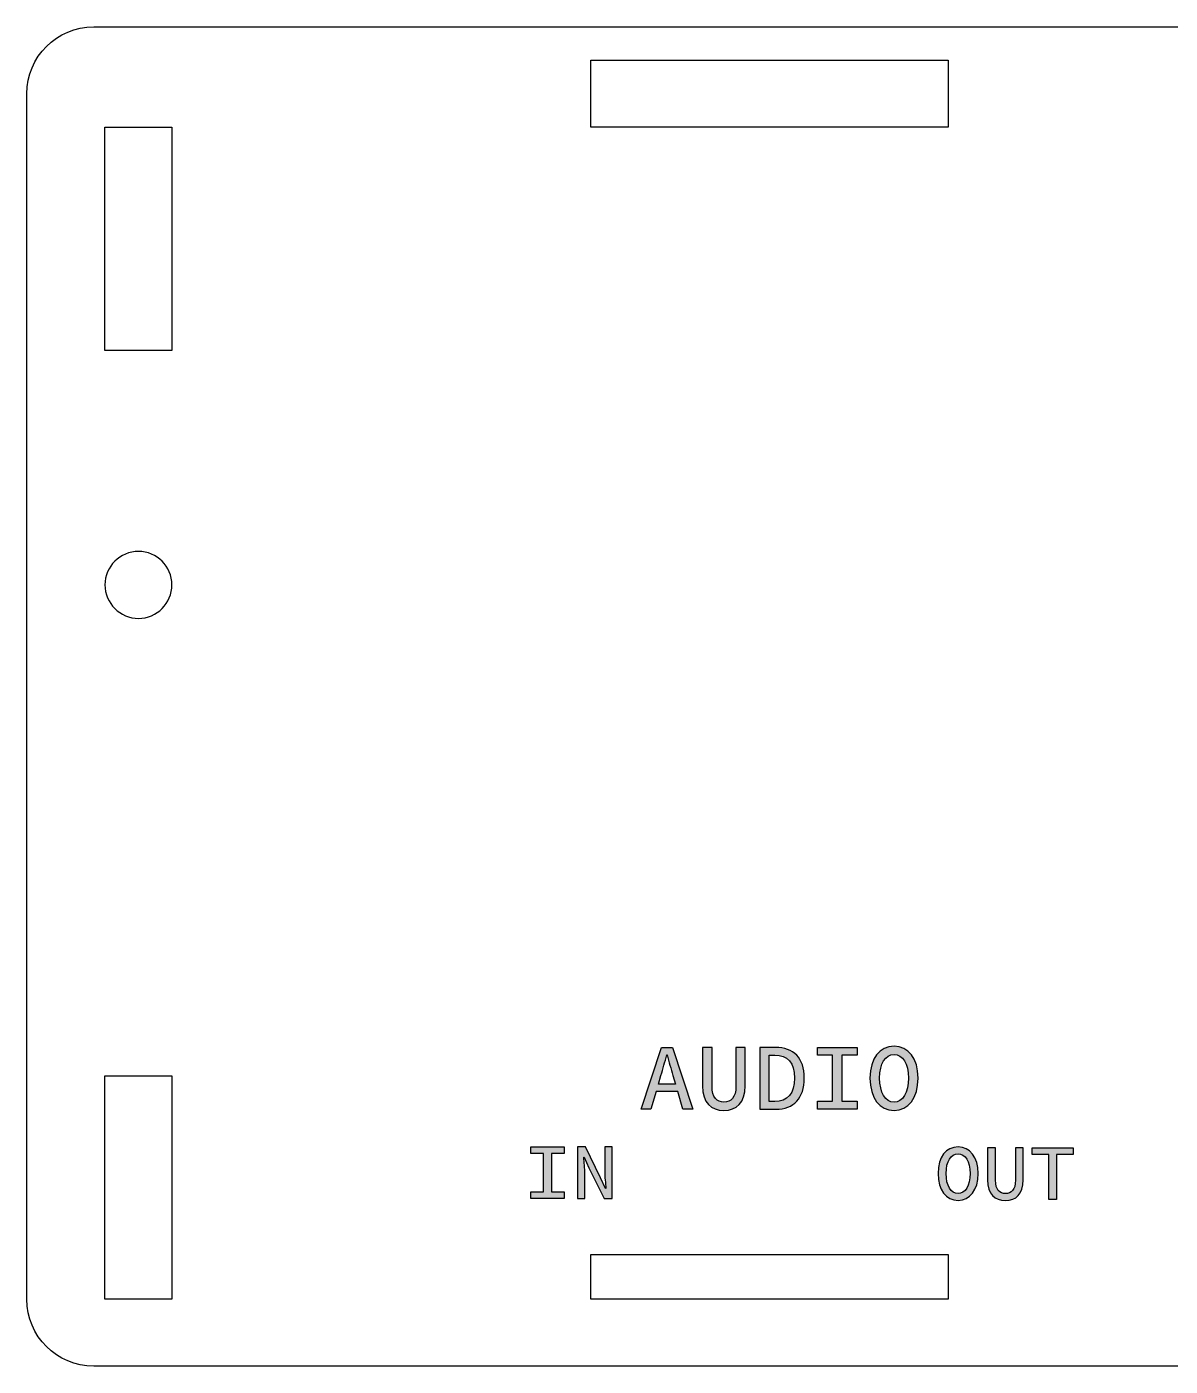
# Model space of a CAD drawing. Extents: x 2 to 177, y -204 to -3.
# Drawn here: x 2.8 to 54, y -127.8 to -67.8 of the extents above; entities that cross this region are included whole.
import ezdxf

# ---------------------------------------------------------------- set-up
doc = ezdxf.new("R2010")
doc.units = 0
doc.header["$MEASUREMENT"] = 0
doc.layers.add('LAYER_1', color=7, linetype='CONTINUOUS')

# ---------------------------------------------------------------- blocks, each defined once
blk = doc.blocks.new('BLOCK_3')
at = {"layer": 'LAYER_1', "color": 1}
blk.add_lwpolyline([(44.073, -124.815), (28.073, -124.815), (28.073, -122.815), (44.073, -122.815), (44.073, -124.815)], dxfattribs=at)
blk = doc.blocks.new('BLOCK_5')
at = {"layer": 'LAYER_1'}
h = blk.add_hatch(color=7, dxfattribs=at)
h.dxf.hatch_style = 2
h.paths.add_polyline_path([(31.965, -115.508), (31, -115.508), (30.763, -116.304), (30.332, -116.304), (31.246, -113.533), (31.736, -113.533), (32.65, -116.304), (32.202, -116.304)])
edge = h.paths.add_edge_path()
edge.add_spline(control_points=[(31.868, -115.174), (31.868, -115.174), (31.753, -114.793), (31.753, -114.793), (31.665, -114.493), (31.576, -114.18), (31.491, -113.871), (31.491, -113.871), (31.474, -113.871), (31.474, -113.871), (31.394, -114.184), (31.305, -114.493), (31.216, -114.793), (31.216, -114.793), (31.102, -115.174), (31.102, -115.174), (31.102, -115.174), (31.868, -115.174), (31.868, -115.174)], knot_values=[0, 0, 0, 0, 1, 1, 1, 2, 2, 2, 3, 3, 3, 4, 4, 4, 5, 5, 5, 6, 6, 6, 6], degree=3, periodic=1)
h = blk.add_hatch(color=7, dxfattribs=at)
h.dxf.hatch_style = 2
edge = h.paths.add_edge_path()
edge.add_spline(control_points=[(33.079, -113.533), (33.079, -113.533), (33.506, -113.533), (33.506, -113.533), (33.506, -113.533), (33.506, -115.276), (33.506, -115.276), (33.506, -115.783), (33.722, -115.986), (34.035, -115.986), (34.352, -115.986), (34.573, -115.783), (34.573, -115.276), (34.573, -115.276), (34.573, -113.533), (34.573, -113.533), (34.573, -113.533), (34.983, -113.533), (34.983, -113.533), (34.983, -113.533), (34.983, -115.25), (34.983, -115.25), (34.983, -116.029), (34.611, -116.354), (34.035, -116.354), (33.46, -116.354), (33.079, -116.029), (33.079, -115.25), (33.079, -115.25), (33.079, -113.533), (33.079, -113.533)], knot_values=[0, 0, 0, 0, 1, 1, 1, 2, 2, 2, 3, 3, 3, 4, 4, 4, 5, 5, 5, 6, 6, 6, 7, 7, 7, 8, 8, 8, 9, 9, 9, 10, 10, 10, 10], degree=3, periodic=1)
h = blk.add_hatch(color=7, dxfattribs=at)
h.dxf.hatch_style = 2
edge = h.paths.add_edge_path()
edge.add_spline(control_points=[(35.64, -113.533), (35.64, -113.533), (36.338, -113.533), (36.338, -113.533), (37.163, -113.533), (37.633, -114.006), (37.633, -114.907), (37.633, -115.805), (37.163, -116.304), (36.355, -116.304), (36.355, -116.304), (35.64, -116.304), (35.64, -116.304), (35.64, -116.304), (35.64, -113.533), (35.64, -113.533)], knot_values=[0, 0, 0, 0, 1, 1, 1, 2, 2, 2, 3, 3, 3, 4, 4, 4, 5, 5, 5, 5], degree=3, periodic=1)
edge = h.paths.add_edge_path()
edge.add_spline(control_points=[(36.309, -115.961), (36.888, -115.961), (37.197, -115.597), (37.197, -114.907), (37.197, -114.218), (36.888, -113.875), (36.309, -113.875), (36.309, -113.875), (36.063, -113.875), (36.063, -113.875), (36.063, -113.875), (36.063, -115.961), (36.063, -115.961), (36.063, -115.961), (36.309, -115.961), (36.309, -115.961)], knot_values=[0, 0, 0, 0, 1, 1, 1, 2, 2, 2, 3, 3, 3, 4, 4, 4, 5, 5, 5, 5], degree=3, periodic=1)
h = blk.add_hatch(color=7, dxfattribs=at)
h.dxf.hatch_style = 2
h.paths.add_polyline_path([(38.222, -115.948), (38.899, -115.948), (38.899, -113.888), (38.222, -113.888), (38.222, -113.533), (39.999, -113.533), (39.999, -113.888), (39.322, -113.888), (39.322, -115.948), (39.999, -115.948), (39.999, -116.304), (38.222, -116.304)])
h = blk.add_hatch(color=7, dxfattribs=at)
h.dxf.hatch_style = 2
edge = h.paths.add_edge_path()
edge.add_spline(control_points=[(40.572, -114.907), (40.572, -114.015), (41.016, -113.482), (41.651, -113.482), (42.286, -113.482), (42.73, -114.019), (42.73, -114.907), (42.73, -115.8), (42.286, -116.354), (41.651, -116.354), (41.016, -116.354), (40.572, -115.8), (40.572, -114.907)], knot_values=[0, 0, 0, 0, 1, 1, 1, 2, 2, 2, 3, 3, 3, 4, 4, 4, 4], degree=3, periodic=1)
edge = h.paths.add_edge_path()
edge.add_spline(control_points=[(42.294, -114.907), (42.294, -114.252), (42.036, -113.85), (41.651, -113.85), (41.266, -113.85), (41.008, -114.252), (41.008, -114.907), (41.008, -115.563), (41.266, -115.986), (41.651, -115.986), (42.036, -115.986), (42.294, -115.563), (42.294, -114.907)], knot_values=[0, 0, 0, 0, 1, 1, 1, 2, 2, 2, 3, 3, 3, 4, 4, 4, 4], degree=3, periodic=1)
for points in [[(31.965, -115.508), (31, -115.508), (30.763, -116.304), (30.332, -116.304), (31.246, -113.533), (31.736, -113.533), (32.65, -116.304), (32.202, -116.304), (31.965, -115.508)], [(38.222, -115.948), (38.899, -115.948), (38.899, -113.888), (38.222, -113.888), (38.222, -113.533), (39.999, -113.533), (39.999, -113.888), (39.322, -113.888), (39.322, -115.948), (39.999, -115.948), (39.999, -116.304), (38.222, -116.304), (38.222, -115.948)]]:
    blk.add_lwpolyline(points, dxfattribs=at)
for points, knots in [([(31.868, -115.174), (31.868, -115.174), (31.753, -114.793), (31.753, -114.793), (31.665, -114.493), (31.576, -114.18), (31.491, -113.871), (31.491, -113.871), (31.474, -113.871), (31.474, -113.871), (31.394, -114.184), (31.305, -114.493), (31.216, -114.793), (31.216, -114.793), (31.102, -115.174), (31.102, -115.174), (31.102, -115.174), (31.868, -115.174), (31.868, -115.174)], [0, 0, 0, 0, 1, 1, 1, 2, 2, 2, 3, 3, 3, 4, 4, 4, 5, 5, 5, 6, 6, 6, 6]), ([(33.079, -113.533), (33.079, -113.533), (33.506, -113.533), (33.506, -113.533), (33.506, -113.533), (33.506, -115.276), (33.506, -115.276), (33.506, -115.783), (33.722, -115.986), (34.035, -115.986), (34.352, -115.986), (34.573, -115.783), (34.573, -115.276), (34.573, -115.276), (34.573, -113.533), (34.573, -113.533), (34.573, -113.533), (34.983, -113.533), (34.983, -113.533), (34.983, -113.533), (34.983, -115.25), (34.983, -115.25), (34.983, -116.029), (34.611, -116.354), (34.035, -116.354), (33.46, -116.354), (33.079, -116.029), (33.079, -115.25), (33.079, -115.25), (33.079, -113.533), (33.079, -113.533)], [0, 0, 0, 0, 1, 1, 1, 2, 2, 2, 3, 3, 3, 4, 4, 4, 5, 5, 5, 6, 6, 6, 7, 7, 7, 8, 8, 8, 9, 9, 9, 10, 10, 10, 10]), ([(35.64, -113.533), (35.64, -113.533), (36.338, -113.533), (36.338, -113.533), (37.163, -113.533), (37.633, -114.006), (37.633, -114.907), (37.633, -115.805), (37.163, -116.304), (36.355, -116.304), (36.355, -116.304), (35.64, -116.304), (35.64, -116.304), (35.64, -116.304), (35.64, -113.533), (35.64, -113.533)], [0, 0, 0, 0, 1, 1, 1, 2, 2, 2, 3, 3, 3, 4, 4, 4, 5, 5, 5, 5]), ([(36.309, -115.961), (36.888, -115.961), (37.197, -115.597), (37.197, -114.907), (37.197, -114.218), (36.888, -113.875), (36.309, -113.875), (36.309, -113.875), (36.063, -113.875), (36.063, -113.875), (36.063, -113.875), (36.063, -115.961), (36.063, -115.961), (36.063, -115.961), (36.309, -115.961), (36.309, -115.961)], [0, 0, 0, 0, 1, 1, 1, 2, 2, 2, 3, 3, 3, 4, 4, 4, 5, 5, 5, 5]), ([(40.572, -114.907), (40.572, -114.015), (41.016, -113.482), (41.651, -113.482), (42.286, -113.482), (42.73, -114.019), (42.73, -114.907), (42.73, -115.8), (42.286, -116.354), (41.651, -116.354), (41.016, -116.354), (40.572, -115.8), (40.572, -114.907)], [0, 0, 0, 0, 1, 1, 1, 2, 2, 2, 3, 3, 3, 4, 4, 4, 4]), ([(42.294, -114.907), (42.294, -114.252), (42.036, -113.85), (41.651, -113.85), (41.266, -113.85), (41.008, -114.252), (41.008, -114.907), (41.008, -115.563), (41.266, -115.986), (41.651, -115.986), (42.036, -115.986), (42.294, -115.563), (42.294, -114.907)], [0, 0, 0, 0, 1, 1, 1, 2, 2, 2, 3, 3, 3, 4, 4, 4, 4])]:
    blk.add_open_spline(points, degree=3, knots=knots, dxfattribs=at)
blk = doc.blocks.new('BLOCK_7')
at = {"layer": 'LAYER_1'}
h = blk.add_hatch(color=7, dxfattribs=at)
h.dxf.hatch_style = 2
h.paths.add_polyline_path([(25.397, -120.006), (25.961, -120.006), (25.961, -118.289), (25.397, -118.289), (25.397, -117.993), (26.878, -117.993), (26.878, -118.289), (26.314, -118.289), (26.314, -120.006), (26.878, -120.006), (26.878, -120.303), (25.397, -120.303)])
h = blk.add_hatch(color=7, dxfattribs=at)
h.dxf.hatch_style = 2
edge = h.paths.add_edge_path()
edge.add_spline(control_points=[(27.475, -117.993), (27.475, -117.993), (27.831, -117.993), (27.831, -117.993), (27.831, -117.993), (28.515, -119.372), (28.515, -119.372), (28.515, -119.372), (28.737, -119.851), (28.737, -119.851), (28.737, -119.851), (28.748, -119.851), (28.748, -119.851), (28.734, -119.619), (28.699, -119.34), (28.699, -119.093), (28.699, -119.093), (28.699, -117.993), (28.699, -117.993), (28.699, -117.993), (29.033, -117.993), (29.033, -117.993), (29.033, -117.993), (29.033, -120.303), (29.033, -120.303), (29.033, -120.303), (28.677, -120.303), (28.677, -120.303), (28.677, -120.303), (27.993, -118.924), (27.993, -118.924), (27.993, -118.924), (27.771, -118.444), (27.771, -118.444), (27.771, -118.444), (27.761, -118.444), (27.761, -118.444), (27.775, -118.684), (27.81, -118.945), (27.81, -119.195), (27.81, -119.195), (27.81, -120.303), (27.81, -120.303), (27.81, -120.303), (27.475, -120.303), (27.475, -120.303), (27.475, -120.303), (27.475, -117.993), (27.475, -117.993)], knot_values=[0, 0, 0, 0, 1, 1, 1, 2, 2, 2, 3, 3, 3, 4, 4, 4, 5, 5, 5, 6, 6, 6, 7, 7, 7, 8, 8, 8, 9, 9, 9, 10, 10, 10, 11, 11, 11, 12, 12, 12, 13, 13, 13, 14, 14, 14, 15, 15, 15, 16, 16, 16, 16], degree=3, periodic=1)
blk.add_lwpolyline([(25.397, -120.006), (25.961, -120.006), (25.961, -118.289), (25.397, -118.289), (25.397, -117.993), (26.878, -117.993), (26.878, -118.289), (26.314, -118.289), (26.314, -120.006), (26.878, -120.006), (26.878, -120.303), (25.397, -120.303), (25.397, -120.006)], dxfattribs=at)
blk.add_open_spline([(27.475, -117.993), (27.475, -117.993), (27.831, -117.993), (27.831, -117.993), (27.831, -117.993), (28.515, -119.372), (28.515, -119.372), (28.515, -119.372), (28.737, -119.851), (28.737, -119.851), (28.737, -119.851), (28.748, -119.851), (28.748, -119.851), (28.734, -119.619), (28.699, -119.34), (28.699, -119.093), (28.699, -119.093), (28.699, -117.993), (28.699, -117.993), (28.699, -117.993), (29.033, -117.993), (29.033, -117.993), (29.033, -117.993), (29.033, -120.303), (29.033, -120.303), (29.033, -120.303), (28.677, -120.303), (28.677, -120.303), (28.677, -120.303), (27.993, -118.924), (27.993, -118.924), (27.993, -118.924), (27.771, -118.444), (27.771, -118.444), (27.771, -118.444), (27.761, -118.444), (27.761, -118.444), (27.775, -118.684), (27.81, -118.945), (27.81, -119.195), (27.81, -119.195), (27.81, -120.303), (27.81, -120.303), (27.81, -120.303), (27.475, -120.303), (27.475, -120.303), (27.475, -120.303), (27.475, -117.993), (27.475, -117.993)], degree=3, knots=[0, 0, 0, 0, 1, 1, 1, 2, 2, 2, 3, 3, 3, 4, 4, 4, 5, 5, 5, 6, 6, 6, 7, 7, 7, 8, 8, 8, 9, 9, 9, 10, 10, 10, 11, 11, 11, 12, 12, 12, 13, 13, 13, 14, 14, 14, 15, 15, 15, 16, 16, 16, 16], dxfattribs=at)
blk = doc.blocks.new('BLOCK_8')
at = {"layer": 'LAYER_1'}
h = blk.add_hatch(color=7, dxfattribs=at)
h.dxf.hatch_style = 2
edge = h.paths.add_edge_path()
edge.add_spline(control_points=[(43.621, -119.181), (43.621, -118.437), (43.991, -117.993), (44.52, -117.993), (45.049, -117.993), (45.419, -118.441), (45.419, -119.181), (45.419, -119.925), (45.049, -120.387), (44.52, -120.387), (43.991, -120.387), (43.621, -119.925), (43.621, -119.181)], knot_values=[0, 0, 0, 0, 1, 1, 1, 2, 2, 2, 3, 3, 3, 4, 4, 4, 4], degree=3, periodic=1)
edge = h.paths.add_edge_path()
edge.add_spline(control_points=[(45.056, -119.181), (45.056, -118.635), (44.841, -118.3), (44.52, -118.3), (44.199, -118.3), (43.984, -118.635), (43.984, -119.181), (43.984, -119.728), (44.199, -120.08), (44.52, -120.08), (44.841, -120.08), (45.056, -119.728), (45.056, -119.181)], knot_values=[0, 0, 0, 0, 1, 1, 1, 2, 2, 2, 3, 3, 3, 4, 4, 4, 4], degree=3, periodic=1)
h = blk.add_hatch(color=7, dxfattribs=at)
h.dxf.hatch_style = 2
edge = h.paths.add_edge_path()
edge.add_spline(control_points=[(45.843, -118.035), (45.843, -118.035), (46.199, -118.035), (46.199, -118.035), (46.199, -118.035), (46.199, -119.488), (46.199, -119.488), (46.199, -119.911), (46.379, -120.08), (46.64, -120.08), (46.904, -120.08), (47.088, -119.911), (47.088, -119.488), (47.088, -119.488), (47.088, -118.035), (47.088, -118.035), (47.088, -118.035), (47.43, -118.035), (47.43, -118.035), (47.43, -118.035), (47.43, -119.467), (47.43, -119.467), (47.43, -120.116), (47.12, -120.387), (46.64, -120.387), (46.16, -120.387), (45.843, -120.116), (45.843, -119.467), (45.843, -119.467), (45.843, -118.035), (45.843, -118.035)], knot_values=[0, 0, 0, 0, 1, 1, 1, 2, 2, 2, 3, 3, 3, 4, 4, 4, 5, 5, 5, 6, 6, 6, 7, 7, 7, 8, 8, 8, 9, 9, 9, 10, 10, 10, 10], degree=3, periodic=1)
h = blk.add_hatch(color=7, dxfattribs=at)
h.dxf.hatch_style = 2
h.paths.add_polyline_path([(48.577, -118.331), (47.833, -118.331), (47.833, -118.035), (49.673, -118.035), (49.673, -118.331), (48.929, -118.331), (48.929, -120.345), (48.577, -120.345)])
blk.add_lwpolyline([(48.577, -118.331), (47.833, -118.331), (47.833, -118.035), (49.673, -118.035), (49.673, -118.331), (48.929, -118.331), (48.929, -120.345), (48.577, -120.345), (48.577, -118.331)], dxfattribs=at)
for points, knots in [([(43.621, -119.181), (43.621, -118.437), (43.991, -117.993), (44.52, -117.993), (45.049, -117.993), (45.419, -118.441), (45.419, -119.181), (45.419, -119.925), (45.049, -120.387), (44.52, -120.387), (43.991, -120.387), (43.621, -119.925), (43.621, -119.181)], [0, 0, 0, 0, 1, 1, 1, 2, 2, 2, 3, 3, 3, 4, 4, 4, 4]), ([(45.843, -118.035), (45.843, -118.035), (46.199, -118.035), (46.199, -118.035), (46.199, -118.035), (46.199, -119.488), (46.199, -119.488), (46.199, -119.911), (46.379, -120.08), (46.64, -120.08), (46.904, -120.08), (47.088, -119.911), (47.088, -119.488), (47.088, -119.488), (47.088, -118.035), (47.088, -118.035), (47.088, -118.035), (47.43, -118.035), (47.43, -118.035), (47.43, -118.035), (47.43, -119.467), (47.43, -119.467), (47.43, -120.116), (47.12, -120.387), (46.64, -120.387), (46.16, -120.387), (45.843, -120.116), (45.843, -119.467), (45.843, -119.467), (45.843, -118.035), (45.843, -118.035)], [0, 0, 0, 0, 1, 1, 1, 2, 2, 2, 3, 3, 3, 4, 4, 4, 5, 5, 5, 6, 6, 6, 7, 7, 7, 8, 8, 8, 9, 9, 9, 10, 10, 10, 10]), ([(45.056, -119.181), (45.056, -118.635), (44.841, -118.3), (44.52, -118.3), (44.199, -118.3), (43.984, -118.635), (43.984, -119.181), (43.984, -119.728), (44.199, -120.08), (44.52, -120.08), (44.841, -120.08), (45.056, -119.728), (45.056, -119.181)], [0, 0, 0, 0, 1, 1, 1, 2, 2, 2, 3, 3, 3, 4, 4, 4, 4])]:
    blk.add_open_spline(points, degree=3, knots=knots, dxfattribs=at)

msp = doc.modelspace()

# ---------------------------------------------------------------- linework, layer by layer
at = {"layer": 'LAYER_1', "color": 1}
for points in [[(44.073, -72.315), (28.073, -72.315), (28.073, -69.315), (44.073, -69.315), (44.073, -72.315)], [(6.323, -82.315), (6.323, -72.315), (9.321, -72.315), (9.321, -82.315), (6.323, -82.315)], [(9.321, -114.815), (9.321, -124.815), (6.323, -124.815), (6.323, -114.815), (9.321, -114.815)]]:
    msp.add_lwpolyline(points, dxfattribs=at)
for points, knots in [([(173.823, -67.815), (173.823, -67.815), (5.823, -67.815), (5.823, -67.815), (4.166, -67.815), (2.823, -69.158), (2.823, -70.815), (2.823, -70.815), (2.823, -124.815), (2.823, -124.815), (2.823, -126.472), (4.166, -127.815), (5.823, -127.815), (5.823, -127.815), (173.823, -127.815), (173.823, -127.815), (175.48, -127.815), (176.823, -126.472), (176.823, -124.815), (176.823, -124.815), (176.823, -70.815), (176.823, -70.815), (176.823, -69.158), (175.48, -67.815), (173.823, -67.815)], [0, 0, 0, 0, 1, 1, 1, 2, 2, 2, 3, 3, 3, 4, 4, 4, 5, 5, 5, 6, 6, 6, 7, 7, 7, 8, 8, 8, 8]), ([(7.822, -94.315), (6.994, -94.315), (6.322, -93.644), (6.322, -92.815), (6.322, -91.987), (6.994, -91.315), (7.822, -91.315), (8.65, -91.315), (9.322, -91.987), (9.322, -92.815), (9.322, -93.644), (8.65, -94.315), (7.822, -94.315)], [0, 0, 0, 0, 1, 1, 1, 2, 2, 2, 3, 3, 3, 4, 4, 4, 4])]:
    msp.add_open_spline(points, degree=3, knots=knots, dxfattribs=at)

# ---------------------------------------------------------------- block references
at = {"layer": 'LAYER_1'}
for name in ['BLOCK_5', 'BLOCK_7', 'BLOCK_8', 'BLOCK_3']:
    msp.add_blockref(name, (0, 0), dxfattribs=at)

doc.saveas('drawing.dxf')
